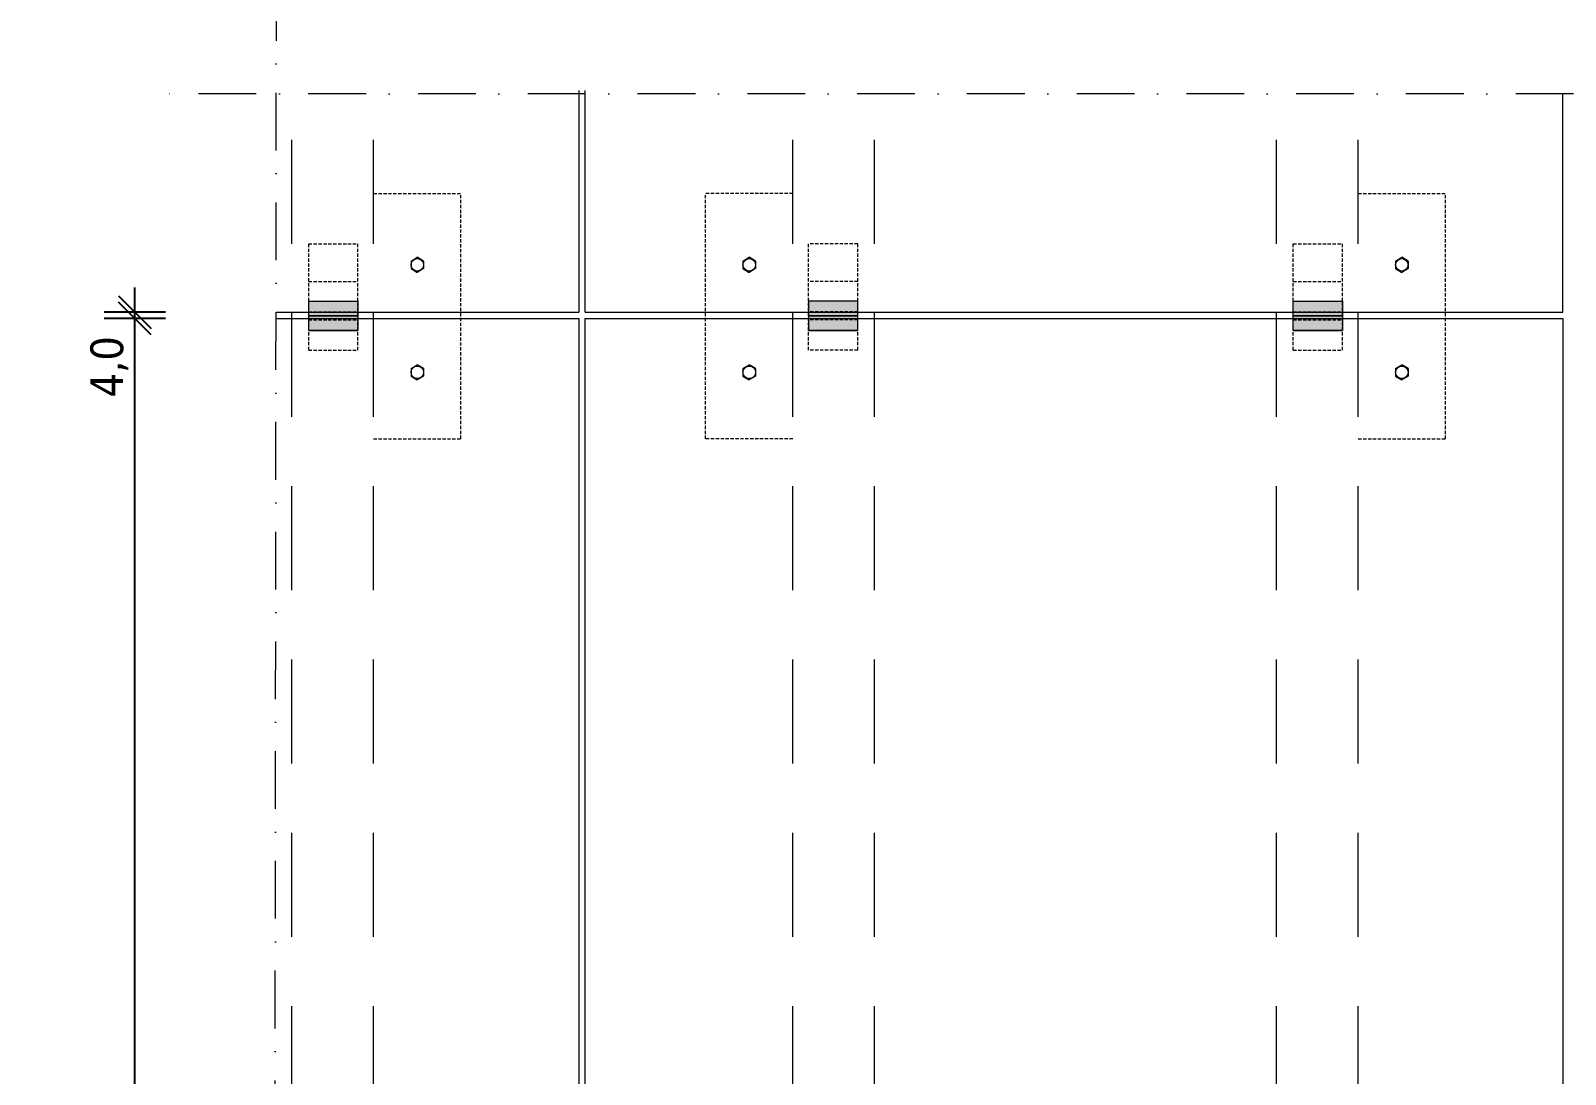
# Model space of a CAD drawing. Extents: x -106823 to -42801, y 48734 to 74234.
# Drawn here: x -74022 to -64650, y 61484 to 67859 of the extents above; entities that cross this region are included whole.
import ezdxf

# ---------------------------------------------------------------- set-up
doc = ezdxf.new("R2010")
doc.units = 0
doc.header["$MEASUREMENT"] = 0
for name, pattern in [('Dot & Dashed', [670.277762, 352.777767, -176.388884, 0, -141.111112]), ('Hidden Line', [30, 20, -10]), ('Przerywana długa', [1058.333302, 634.99999, -423.333311])]:
    doc.linetypes.add(name, pattern=pattern)
for name, color, linetype, lineweight, true_color in [('2D Drafting - General_Pen_No__2', 7, 'Continuous', 15, 0x7f7f7f), ('2D Drafting - General_Pen_No__62', 7, 'Continuous', 20, 0xaaaaaa), ('Wymiarowanie_Pen_No__5', 7, 'Continuous', 25, 0x40a5ff)]:
    doc.layers.add(name, color=color, linetype=linetype, lineweight=lineweight, true_color=true_color)
doc.layers.add('Wymiarowanie', color=7, linetype='Continuous')
doc.styles.add('GENERATED_STYLE_3', font='')
doc.styles.get('GENERATED_STYLE_3').set_extended_font_data('Tahoma Zachodni')
doc.dimstyles.new('GENERATED_STYLE__5', dxfattribs={"dimtxt": 200, "dimasz": 190, "dimexe": 0.18, "dimexo": 0, "dimgap": 0.09, "dimtad": 1, "dimdec": 1, "dimlfac": 0.1, "dimzin": 0, "dimdsep": 46, "dimtxsty": 'GENERATED_STYLE_3', "dimblk": 'ARROWHEAD_6', "dimblk1": 'ARROWHEAD_6', "dimblk2": 'ARROWHEAD_6', "dimcen": 0.09, "dimclrd": 256, "dimclre": 256, "dimclrt": 256, "dimadec": 0, "dimazin": 0, "dimtfac": 1, "dimtdec": 4, "dimtmove": 0, "dimatfit": 3, "dimfxl": 0, "dimtolj": 1, "dimtzin": 0, "dimarcsym": 0})

# ---------------------------------------------------------------- blocks, each defined once
blk = doc.blocks.new('*D164')
at = {"layer": 'Wymiarowanie_Pen_No__5', "linetype": 'Continuous'}
for p, q in [((-73485.9, 54230.1), (-73285.9, 54030.1)), ((-73285.9, 53987), (-73485.9, 54187)), ((-73198.4, 54130.1), (-73573.4, 54130.1)), ((-73198.4, 54087), (-73573.4, 54087)), ((-73385.9, 54087), (-73385.9, 54130.1)), ((-73385.9, 53937), (-73385.9, 54087))]:
    blk.add_line(p, q, dxfattribs=at)
at = {"layer": 'Wymiarowanie_Pen_No__5', "char_height": 200, "attachment_point": 7, "rotation": 90, "style": 'GENERATED_STYLE_3'}
for s, insert in [('{4,0}', (-73425.9, 65618)), ('{1\xa0197,0}', (-73425.9, 59465.1)), ('{4,3}', (-73425.9, 53604.8))]:
    blk.add_mtext(s, dxfattribs=dict(at, insert=insert))
blk = doc.blocks.new('ARROWHEAD_6')
at = {"color": 0, "linetype": 'Continuous', "lineweight": 0}
for p, q in [((-0.5, -0.5), (0.5, 0.5)), ((0, 0), (-1, 0))]:
    blk.add_line(p, q, dxfattribs=at)
blk = doc.blocks.new('*D165')
at = {"layer": 'Wymiarowanie_Pen_No__5', "linetype": 'Continuous'}
for p, q in [((-73485.9, 66240.1), (-73285.9, 66040.1)), ((-73285.9, 66000.1), (-73485.9, 66200.1)), ((-73198.4, 66100.1), (-73573.4, 66100.1)), ((-73385.9, 54130.1), (-73385.9, 66100.1)), ((-73485.9, 54230.1), (-73285.9, 54030.1)), ((-73285.9, 53987), (-73485.9, 54187)), ((-73198.4, 54130.1), (-73573.4, 54130.1))]:
    blk.add_line(p, q, dxfattribs=at)
at = {"layer": 'Wymiarowanie_Pen_No__5', "char_height": 200, "attachment_point": 7, "rotation": 90, "style": 'GENERATED_STYLE_3'}
for s, insert in [('{4,0}', (-73425.9, 65618)), ('{1\xa0197,0}', (-73425.9, 59465.1)), ('{4,3}', (-73425.9, 53604.8))]:
    blk.add_mtext(s, dxfattribs=dict(at, insert=insert))
blk = doc.blocks.new('*D166')
at = {"layer": 'Wymiarowanie_Pen_No__5', "linetype": 'Continuous'}
for p, q in [((-73385.9, 66140.1), (-73385.9, 66290.1)), ((-73485.9, 66240.1), (-73285.9, 66040.1)), ((-73285.9, 66000.1), (-73485.9, 66200.1)), ((-73198.4, 66140.1), (-73573.4, 66140.1)), ((-73198.4, 66100.1), (-73573.4, 66100.1)), ((-73385.9, 66100.1), (-73385.9, 66140.1))]:
    blk.add_line(p, q, dxfattribs=at)
at = {"layer": 'Wymiarowanie_Pen_No__5', "char_height": 200, "attachment_point": 7, "rotation": 90, "style": 'GENERATED_STYLE_3'}
for s, insert in [('{4,0}', (-73425.9, 65618)), ('{1\xa0197,0}', (-73425.9, 59465.1)), ('{4,3}', (-73425.9, 53604.8))]:
    blk.add_mtext(s, dxfattribs=dict(at, insert=insert))

msp = doc.modelspace()

# ---------------------------------------------------------------- hatches: boundary and pattern name
at = {"layer": '2D Drafting - General_Pen_No__62', "linetype": 'Continuous'}
for points in [[(-72024.64, 66117.26), (-72324.64, 66117.26), (-72324.64, 66207.26), (-72024.64, 66207.26)], [(-69271.48, 66117.26), (-68971.48, 66117.26), (-68971.48, 66207.26), (-69271.48, 66207.26)], [(-66011.48, 66117.26), (-66311.48, 66117.26), (-66311.48, 66207.26), (-66011.48, 66207.26)], [(-72024.64, 66027.26), (-72324.64, 66027.26), (-72324.64, 66117.26), (-72024.64, 66117.26)], [(-69271.48, 66027.26), (-68971.48, 66027.26), (-68971.48, 66117.26), (-69271.48, 66117.26)], [(-66011.48, 66027.26), (-66311.48, 66027.26), (-66311.48, 66117.26), (-66011.48, 66117.26)]]:
    msp.add_hatch(color=256, dxfattribs=at).paths.add_polyline_path(points, flags=0)

# ---------------------------------------------------------------- linework, layer by layer
at = {"layer": '2D Drafting - General_Pen_No__2', "linetype": 'Dot & Dashed'}
for p, q in [((-72539.01, 52379.01), (-72518.98, 70645.34)), ((-51862.74, 67472.76), (-73249.29, 67472.76))]:
    msp.add_line(p, q, dxfattribs=at)
at = {"layer": '2D Drafting - General_Pen_No__2', "linetype": 'Continuous'}
for p, q in [((-70675.38, 67492.76), (-70675.38, 66140.13)), ((-70635.38, 66140.13), (-70635.38, 67492.76)), ((-64665.38, 66140.13), (-64665.38, 67472.76)), ((-71699.51, 66451.63), (-71661.35, 66474.63)), ((-71699.51, 66451.63), (-71699.51, 66405.63)), ((-71623.18, 66451.63), (-71661.35, 66474.63)), ((-71623.18, 66451.63), (-71623.18, 66405.63)), ((-69672.1, 66451.63), (-69633.93, 66474.63)), ((-69672.1, 66451.63), (-69672.1, 66405.63)), ((-69595.76, 66451.63), (-69633.93, 66474.63)), ((-69595.76, 66451.63), (-69595.76, 66405.63)), ((-65686.35, 66451.63), (-65648.18, 66474.63)), ((-65686.35, 66451.63), (-65686.35, 66405.63)), ((-65610.02, 66451.63), (-65648.18, 66474.63)), ((-65610.02, 66451.63), (-65610.02, 66405.63)), ((-71699.51, 66405.63), (-71661.35, 66382.63)), ((-71623.18, 66405.63), (-71661.35, 66382.63)), ((-69672.1, 66405.63), (-69633.93, 66382.63)), ((-69595.76, 66405.63), (-69633.93, 66382.63)), ((-65686.35, 66405.63), (-65648.18, 66382.63)), ((-65610.02, 66405.63), (-65648.18, 66382.63)), ((-72324.64, 66207.26), (-72024.64, 66207.26)), ((-72324.64, 66027.26), (-72324.64, 66207.26)), ((-72024.64, 66207.26), (-72024.64, 66027.26)), ((-68971.48, 66207.26), (-69271.48, 66207.26)), ((-69271.48, 66207.26), (-69271.48, 66027.26)), ((-68971.48, 66027.26), (-68971.48, 66207.26)), ((-66311.48, 66207.26), (-66011.48, 66207.26)), ((-66311.48, 66027.26), (-66311.48, 66207.26)), ((-66011.48, 66207.26), (-66011.48, 66027.26)), ((-72521.93, 66140.13), (-70675.38, 66140.13)), ((-72521.93, 66100.13), (-70675.38, 66100.13)), ((-72324.64, 66117.26), (-72024.64, 66117.26)), ((-70675.38, 66100.13), (-70675.38, 54130.13)), ((-70635.38, 66140.13), (-64665.38, 66140.13)), ((-70635.38, 54130.13), (-70635.38, 66100.13)), ((-70635.38, 66100.13), (-64665.38, 66100.13)), ((-68971.48, 66117.26), (-69271.48, 66117.26)), ((-66311.48, 66117.26), (-66011.48, 66117.26)), ((-64665.38, 66100.13), (-64665.38, 54130.13)), ((-72324.64, 66027.26), (-72024.64, 66027.26)), ((-68971.48, 66027.26), (-69271.48, 66027.26)), ((-66311.48, 66027.26), (-66011.48, 66027.26)), ((-71699.51, 65794.95), (-71661.35, 65817.95)), ((-71699.51, 65794.95), (-71699.51, 65748.95)), ((-71623.18, 65794.95), (-71661.35, 65817.95)), ((-71623.18, 65794.95), (-71623.18, 65748.95)), ((-69672.1, 65794.95), (-69633.93, 65817.95)), ((-69672.1, 65794.95), (-69672.1, 65748.95)), ((-69595.76, 65794.95), (-69633.93, 65817.95)), ((-69595.76, 65794.95), (-69595.76, 65748.95)), ((-65686.35, 65794.95), (-65648.18, 65817.95)), ((-65686.35, 65794.95), (-65686.35, 65748.95)), ((-65610.02, 65794.95), (-65648.18, 65817.95)), ((-65610.02, 65794.95), (-65610.02, 65748.95)), ((-71699.51, 65748.95), (-71661.35, 65725.95)), ((-71623.18, 65748.95), (-71661.35, 65725.95)), ((-69672.1, 65748.95), (-69633.93, 65725.95)), ((-69595.76, 65748.95), (-69633.93, 65725.95)), ((-65686.35, 65748.95), (-65648.18, 65725.95)), ((-65610.02, 65748.95), (-65648.18, 65725.95))]:
    msp.add_line(p, q, dxfattribs=at)
at = {"layer": '2D Drafting - General_Pen_No__2', "linetype": 'Przerywana długa'}
for p, q in [((-72427.8, 52799.35), (-72427.8, 67472.76)), ((-71927.8, 52799.35), (-71927.8, 67472.76)), ((-69368.32, 52799.35), (-69368.32, 67472.76)), ((-68868.32, 52799.35), (-68868.32, 67472.76)), ((-66414.64, 52799.35), (-66414.64, 67472.76)), ((-65914.64, 52799.35), (-65914.64, 67472.76))]:
    msp.add_line(p, q, dxfattribs=at)
at = {"layer": '2D Drafting - General_Pen_No__2', "linetype": 'Hidden Line'}
for p, q in [((-71927.8, 66865.12), (-71395.73, 66865.12)), ((-71395.73, 65365.12), (-71395.73, 66865.12)), ((-69900.39, 65365.12), (-69900.39, 66865.12)), ((-69368.32, 66865.12), (-69900.39, 66865.12)), ((-65914.64, 66865.12), (-65382.57, 66865.12)), ((-65382.57, 65365.12), (-65382.57, 66865.12)), ((-72324.64, 66557.26), (-72024.64, 66557.26)), ((-72324.64, 65907.26), (-72324.64, 66557.26)), ((-72024.64, 65907.26), (-72024.64, 66557.26)), ((-68971.48, 66557.26), (-69271.48, 66557.26)), ((-69271.48, 65907.26), (-69271.48, 66557.26)), ((-68971.48, 65907.26), (-68971.48, 66557.26)), ((-66311.48, 66557.26), (-66011.48, 66557.26)), ((-66311.48, 65907.26), (-66311.48, 66557.26)), ((-66011.48, 65907.26), (-66011.48, 66557.26)), ((-72324.64, 66327.26), (-72024.64, 66327.26)), ((-68971.48, 66327.26), (-69271.48, 66327.26)), ((-66311.48, 66327.26), (-66011.48, 66327.26)), ((-72324.64, 66142.26), (-72024.64, 66142.26)), ((-72324.64, 66092.26), (-72024.64, 66092.26)), ((-68971.48, 66142.26), (-69271.48, 66142.26)), ((-68971.48, 66092.26), (-69271.48, 66092.26)), ((-66311.48, 66142.26), (-66011.48, 66142.26)), ((-66311.48, 66092.26), (-66011.48, 66092.26)), ((-72324.64, 65907.26), (-72024.64, 65907.26)), ((-68971.48, 65907.26), (-69271.48, 65907.26)), ((-66311.48, 65907.26), (-66011.48, 65907.26)), ((-71927.8, 65365.12), (-71395.73, 65365.12)), ((-69368.32, 65365.12), (-69900.39, 65365.12)), ((-65914.64, 65365.12), (-65382.57, 65365.12))]:
    msp.add_line(p, q, dxfattribs=at)
at = {"layer": '2D Drafting - General_Pen_No__2', "linetype": 'Continuous', "flags": 128}
for points in [[(-72024.64, 66117.26), (-72324.64, 66117.26), (-72324.64, 66207.26), (-72024.64, 66207.26)], [(-69271.48, 66117.26), (-68971.48, 66117.26), (-68971.48, 66207.26), (-69271.48, 66207.26)], [(-66011.48, 66117.26), (-66311.48, 66117.26), (-66311.48, 66207.26), (-66011.48, 66207.26)], [(-72024.64, 66027.26), (-72324.64, 66027.26), (-72324.64, 66117.26), (-72024.64, 66117.26)], [(-69271.48, 66027.26), (-68971.48, 66027.26), (-68971.48, 66117.26), (-69271.48, 66117.26)], [(-66011.48, 66027.26), (-66311.48, 66027.26), (-66311.48, 66117.26), (-66011.48, 66117.26)]]:
    msp.add_lwpolyline(points, close=True, dxfattribs=at)
at = {"layer": '2D Drafting - General_Pen_No__2', "linetype": 'Continuous'}
for centre in [(-71661.35, 66428.63), (-69633.93, 66428.63), (-65648.18, 66428.63), (-71661.35, 65771.95), (-69633.93, 65771.95), (-65648.18, 65771.95)]:
    msp.add_circle(centre, 38.17, dxfattribs=at)

# ---------------------------------------------------------------- dimensions: what is measured, and where the dimension line sits
at = {"layer": 'Wymiarowanie', "color": 161, "linetype": 'Continuous', "lineweight": 25, "true_color": 0x40a5ff}
for p1, p2, picture, middle in [((-72521.93, 66100.13), (-72521.93, 66140.13), '*D166', (-73525.9, 65808.13)), ((-72536.81, 54130.13), (-72521.93, 66100.13), '*D165', (-73525.9, 59921.3)), ((-72536.81, 54086.96), (-72536.81, 54130.13), '*D164', (-73525.9, 53794.96))]:
    dim = msp.add_linear_dim(base=(-73385.9, 54086.96), p1=p1, p2=p2, angle=90, dimstyle='GENERATED_STYLE__5', dxfattribs=at)
    dim.commit()
    dim.dimension.update_dxf_attribs({"geometry": picture, "text_midpoint": middle})

doc.saveas('drawing.dxf')
